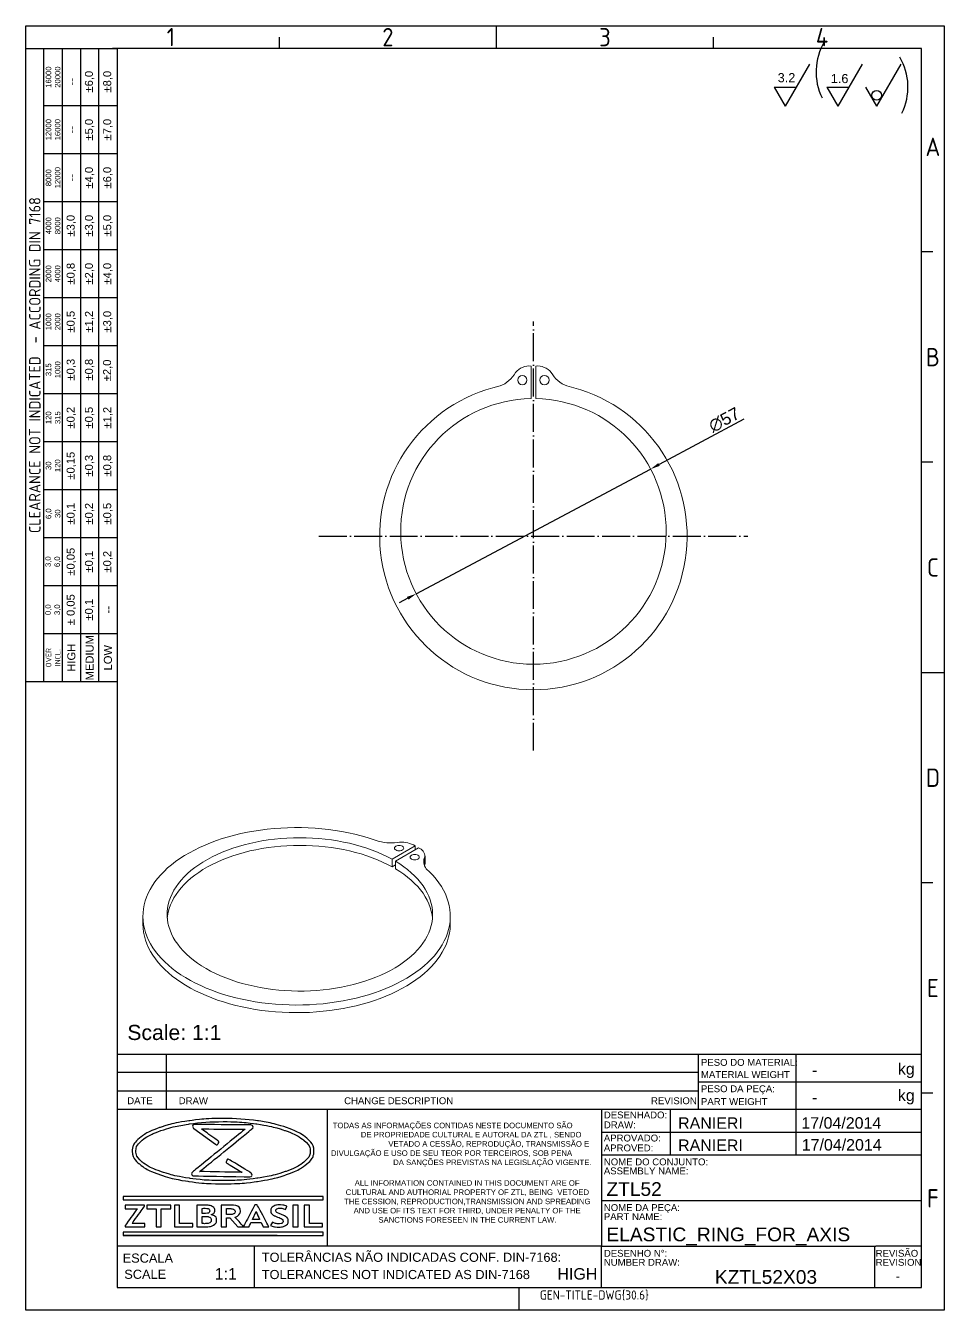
# Model space of a CAD drawing. Header units: millimetres. Extents: x 4337 to 4534, y 1258 to 1534.
import ezdxf
from ezdxf.enums import TextEntityAlignment as Align

# ---------------------------------------------------------------- set-up
doc = ezdxf.new("R2010")
doc.units = ezdxf.units.MM
doc.linetypes.add('ACAD_ISO02W100', pattern=[15, 12, -3])
doc.linetypes.add('ACAD_ISO04W100', pattern=[30, 24, -3, 0, -3])
for name, color, linetype, lineweight in [('AM_4', 1, 'ACAD_ISO04W100', 25), ('AM_5', 5, 'Continuous', 25), ('AM_8', 40, 'ACAD_ISO02W100', 35)]:
    doc.layers.add(name, color=color, linetype=linetype, lineweight=lineweight)
doc.layers.add('Camada 1', color=7, linetype='Continuous')
doc.styles.add('ACISOTS', font='isocp.shx', dxfattribs={"height": 1})
doc.styles.get("Standard").update_dxf_attribs({"font": 'arial.ttf'})
doc.dimstyles.new('ISO-25', dxfattribs={"dimscale": 0.75, "dimtxt": 3.5, "dimasz": 2.75, "dimexe": 1.25, "dimexo": 0.625, "dimtad": 1, "dimtxsty": 'Standard', "dimcen": 2.5, "dimadec": 0, "dimazin": 0, "dimtfac": 1, "dimtmove": 0, "dimatfit": 3, "dimfxl": 1, "dimarcsym": 0})

# ---------------------------------------------------------------- blocks, each defined once
blk = doc.blocks.new('*D106')
at = {"layer": 'AM_5', "color": 0, "lineweight": -2, "ltscale": 0.25, "transparency": 16777216}
for p, q in [((4490.84, 1449.36), (4472.61, 1439.66)), ((4420.47, 1411.91), (4470.79, 1438.69)), ((4418.65, 1410.95), (4416.83, 1409.98))]:
    blk.add_line(p, q, dxfattribs=at)
at = {"layer": 'AM_5', "color": 0, "ltscale": 0.25, "transparency": 16777216}
for points in [[(4472.45, 1439.96), (4472.77, 1439.35), (4470.79, 1438.69)], [(4418.49, 1411.25), (4418.81, 1410.64), (4420.47, 1411.91)]]:
    blk.add_solid(points, dxfattribs=at)
at = {"layer": 'Defpoints', "color": 0, "ltscale": 0.25, "transparency": 16777216}
for p in [(4470.79, 1438.69), (4420.47, 1411.91)]:
    blk.add_point(p, dxfattribs=at)
at = {"layer": 'AM_5', "color": 0, "ltscale": 0.25, "transparency": 16777216, "insert": (4486.62, 1449.24), "char_height": 2.625, "attachment_point": 5, "rotation": 28.0177}
blk.add_mtext('∅57', dxfattribs=at)

msp = doc.modelspace()

# ---------------------------------------------------------------- linework, layer by layer
at = {"color": 135, "lineweight": 25}
for p, q in [((4336.627, 1258.121), (4336.627, 1533.846)), ((4336.627, 1533.846), (4533.853, 1533.846)), ((4437.693, 1528.94), (4437.693, 1533.846)), ((4533.853, 1533.846), (4533.853, 1258.121)), ((4391.085, 1528.94), (4391.085, 1531.393)), ((4484.301, 1528.94), (4484.301, 1531.393)), ((4340.552, 1393.04), (4340.552, 1528.94)), ((4344.476, 1528.94), (4344.476, 1393.04)), ((4348.401, 1528.94), (4348.401, 1393.04)), ((4352.326, 1393.04), (4352.326, 1528.94)), ((4356.251, 1516.674), (4340.552, 1516.674)), ((4356.251, 1506.372), (4340.552, 1506.372)), ((4356.251, 1496.069), (4340.552, 1496.069)), ((4356.251, 1485.766), (4340.552, 1485.766)), ((4531.4, 1485.275), (4528.947, 1485.275)), ((4356.251, 1475.463), (4340.552, 1475.463)), ((4356.251, 1465.16), (4340.552, 1465.16)), ((4356.251, 1454.857), (4340.552, 1454.857)), ((4356.251, 1444.554), (4340.552, 1444.554)), ((4531.4, 1440.139), (4528.947, 1440.139)), ((4356.251, 1434.251), (4340.552, 1434.251)), ((4356.251, 1423.948), (4340.552, 1423.948)), ((4356.251, 1413.646), (4340.552, 1413.646)), ((4356.251, 1403.343), (4340.552, 1403.343)), ((4528.947, 1395.002), (4533.853, 1395.002)), ((4531.4, 1349.866), (4528.947, 1349.866)), ((4531.4, 1304.729), (4528.947, 1304.729)), ((4442.599, 1258.121), (4442.599, 1263.027)), ((4533.853, 1258.121), (4336.627, 1258.121))]:
    msp.add_line(p, q, dxfattribs=at)
for p, q in [((4528.947, 1528.94), (4355.27, 1528.94)), ((4356.251, 1528.94), (4356.251, 1263.027)), ((4528.947, 1263.027), (4528.947, 1528.94)), ((4356.251, 1313.07), (4528.947, 1313.07)), ((4356.251, 1313.07), (4356.251, 1263.027)), ((4356.251, 1313.07), (4481.11, 1313.07)), ((4366.852, 1301.295), (4366.852, 1313.07)), ((4481.11, 1301.295), (4481.11, 1313.07)), ((4501.963, 1313.07), (4501.963, 1307.182)), ((4528.947, 1263.027), (4528.947, 1313.07)), ((4481.11, 1309.145), (4356.251, 1309.145)), ((4481.11, 1307.182), (4528.947, 1307.182)), ((4501.963, 1307.182), (4501.963, 1301.295)), ((4356.251, 1305.22), (4481.11, 1305.22)), ((4356.251, 1301.295), (4460.261, 1301.295)), ((4401.322, 1301.295), (4401.322, 1271.858)), ((4460.261, 1301.295), (4460.261, 1282.652)), ((4460.261, 1301.295), (4528.947, 1301.295)), ((4474.98, 1301.295), (4474.98, 1291.483)), ((4501.963, 1301.295), (4501.963, 1291.483)), ((4460.261, 1296.389), (4528.947, 1296.389)), ((4460.261, 1291.483), (4528.947, 1291.483)), ((4460.261, 1282.652), (4460.261, 1271.858)), ((4460.261, 1281.67), (4528.947, 1281.67)), ((4460.261, 1271.858), (4356.251, 1271.858)), ((4385.688, 1271.858), (4385.688, 1263.027)), ((4460.261, 1263.027), (4460.261, 1271.858)), ((4460.261, 1271.858), (4519.135, 1271.858)), ((4518.893, 1271.858), (4518.893, 1263.027)), ((4528.947, 1271.858), (4519.135, 1271.858)), ((4356.251, 1263.027), (4528.947, 1263.027)), ((4356.251, 1263.027), (4528.947, 1263.027))]:
    msp.add_line(p, q)
at = {"color": 7, "linetype": 'Continuous', "lineweight": 15}
for p, q in [((4445.133, 1453.797), (4445.133, 1460.797)), ((4446.133, 1460.797), (4446.133, 1453.797)), ((4415.294, 1354.934), (4420.244, 1357.792)), ((4420.951, 1357.384), (4416.001, 1354.526)), ((4420.244, 1357.792), (4420.244, 1356.976)), ((4415.294, 1354.934), (4415.294, 1353.301)), ((4416.001, 1354.526), (4416.001, 1352.893)), ((4422.24, 1353.585), (4422.353, 1353.827)), ((4422.353, 1355.46), (4422.353, 1353.827)), ((4422.353, 1353.827), (4422.362, 1353.981)), ((4422.362, 1353.981), (4422.362, 1355.614)), ((4415.294, 1353.301), (4416.001, 1353.71)), ((4361.791, 1342.69), (4361.791, 1341.057)), ((4427.791, 1341.057), (4427.791, 1342.69))]:
    msp.add_line(p, q, dxfattribs=at)
at = {"color": 135, "lineweight": 25}
msp.add_lwpolyline([(4356.251, 1528.94), (4356.251, 1393.04), (4336.627, 1393.04), (4336.627, 1528.94)], close=True, dxfattribs=at)
at = {"color": 7, "linetype": 'Continuous', "lineweight": 15, "flags": 128}
for points in [[(4412.499, 1358.765), (4411.239, 1359.205), (4409.947, 1359.613), (4408.624, 1359.986), (4407.274, 1360.325), (4405.899, 1360.629), (4404.502, 1360.897), (4403.086, 1361.129), (4401.653, 1361.324), (4400.206, 1361.482), (4398.749, 1361.603), (4397.283, 1361.686), (4395.813, 1361.732), (4394.341, 1361.739), (4392.869, 1361.708), (4391.402, 1361.64), (4389.941, 1361.534), (4388.49, 1361.39), (4387.051, 1361.209), (4385.628, 1360.992), (4384.223, 1360.737), (4382.839, 1360.447), (4381.479, 1360.122), (4380.145, 1359.762), (4378.841, 1359.368), (4377.568, 1358.94), (4376.33, 1358.481), (4375.128, 1357.99), (4373.965, 1357.468), (4372.844, 1356.917), (4371.767, 1356.338), (4370.735, 1355.731), (4369.751, 1355.099), (4368.818, 1354.442), (4367.935, 1353.761), (4367.107, 1353.059), (4366.333, 1352.336), (4365.616, 1351.593), (4364.957, 1350.833), (4364.358, 1350.057), (4363.819, 1349.266), (4363.342, 1348.462), (4362.927, 1347.646), (4362.576, 1346.821), (4362.289, 1345.987), (4362.066, 1345.147), (4361.909, 1344.302), (4361.817, 1343.453), (4361.791, 1342.604), (4361.831, 1341.754), (4361.936, 1340.906), (4362.106, 1340.062), (4362.342, 1339.223), (4362.642, 1338.391), (4363.006, 1337.567), (4363.434, 1336.754), (4363.924, 1335.952), (4364.475, 1335.164), (4365.087, 1334.391), (4365.758, 1333.634), (4366.486, 1332.896), (4367.271, 1332.177), (4368.111, 1331.479), (4369.004, 1330.803), (4369.948, 1330.151), (4370.942, 1329.523), (4371.983, 1328.922), (4373.069, 1328.349), (4374.199, 1327.804), (4375.37, 1327.288), (4376.579, 1326.803), (4377.825, 1326.35), (4379.104, 1325.93), (4380.415, 1325.542), (4381.754, 1325.189), (4383.119, 1324.871), (4384.508, 1324.588), (4385.917, 1324.341), (4387.343, 1324.131), (4388.785, 1323.958), (4390.238, 1323.822), (4391.7, 1323.723), (4393.169, 1323.663), (4394.641, 1323.64), (4396.113, 1323.655), (4397.582, 1323.708), (4399.046, 1323.799), (4400.502, 1323.927), (4401.946, 1324.093), (4403.376, 1324.296), (4404.788, 1324.535), (4406.181, 1324.81), (4407.551, 1325.122), (4408.896, 1325.468), (4410.213, 1325.848), (4411.499, 1326.262), (4412.752, 1326.708), (4413.969, 1327.187), (4415.147, 1327.696), (4416.286, 1328.235), (4417.381, 1328.803), (4418.432, 1329.399), (4419.435, 1330.021), (4420.39, 1330.668), (4421.293, 1331.339), (4422.144, 1332.033), (4422.94, 1332.748), (4423.68, 1333.482), (4424.363, 1334.235), (4424.987, 1335.005), (4425.55, 1335.791), (4426.053, 1336.589), (4426.493, 1337.401), (4426.87, 1338.222), (4427.184, 1339.053), (4427.433, 1339.89), (4427.616, 1340.734), (4427.735, 1341.581), (4427.788, 1342.43), (4427.775, 1343.28), (4427.697, 1344.129), (4427.553, 1344.975), (4427.343, 1345.816), (4427.07, 1346.651), (4426.731, 1347.479), (4426.33, 1348.296), (4425.865, 1349.103), (4425.339, 1349.897), (4424.751, 1350.676), (4424.104, 1351.44), (4423.399, 1352.186), (4422.637, 1352.913)], [(4416.001, 1354.526), (4416.928, 1353.944), (4417.806, 1353.338), (4418.633, 1352.707), (4419.406, 1352.054), (4420.123, 1351.381), (4420.784, 1350.688), (4421.387, 1349.978), (4421.929, 1349.252), (4422.411, 1348.512), (4422.83, 1347.759), (4423.187, 1346.996), (4423.479, 1346.223), (4423.707, 1345.444), (4423.869, 1344.659), (4423.967, 1343.87), (4423.998, 1343.08), (4423.963, 1342.289), (4423.863, 1341.501), (4423.697, 1340.716), (4423.467, 1339.936), (4423.171, 1339.164), (4422.812, 1338.401), (4422.389, 1337.649), (4421.905, 1336.91), (4421.359, 1336.184), (4420.754, 1335.475), (4420.09, 1334.783), (4419.37, 1334.111), (4418.594, 1333.459), (4417.766, 1332.83), (4416.885, 1332.224), (4415.956, 1331.643), (4414.979, 1331.089), (4413.957, 1330.563), (4412.892, 1330.065), (4411.787, 1329.598), (4410.645, 1329.162), (4409.468, 1328.758), (4408.258, 1328.387), (4407.019, 1328.05), (4405.753, 1327.748), (4404.464, 1327.481), (4403.154, 1327.25), (4401.826, 1327.056), (4400.484, 1326.899), (4399.13, 1326.78), (4397.768, 1326.698), (4396.4, 1326.654), (4395.031, 1326.648), (4393.662, 1326.68), (4392.298, 1326.75), (4390.941, 1326.857), (4389.594, 1327.003), (4388.262, 1327.185), (4386.946, 1327.404), (4385.649, 1327.659), (4384.376, 1327.95), (4383.128, 1328.276), (4381.909, 1328.636), (4380.721, 1329.03), (4379.567, 1329.456), (4378.45, 1329.914), (4377.373, 1330.402), (4376.337, 1330.919), (4375.345, 1331.465), (4374.4, 1332.037), (4373.504, 1332.635), (4372.659, 1333.257), (4371.866, 1333.902), (4371.128, 1334.568), (4370.446, 1335.254), (4369.822, 1335.957), (4369.258, 1336.678), (4368.754, 1337.413), (4368.311, 1338.161), (4367.932, 1338.921), (4367.616, 1339.69), (4367.365, 1340.468), (4367.178, 1341.251), (4367.057, 1342.038), (4367.002, 1342.829), (4367.012, 1343.619), (4367.088, 1344.409), (4367.23, 1345.195), (4367.437, 1345.977), (4367.709, 1346.752), (4368.046, 1347.518), (4368.445, 1348.274), (4368.907, 1349.019), (4369.43, 1349.749), (4370.014, 1350.465), (4370.657, 1351.163), (4371.356, 1351.843), (4372.112, 1352.502), (4372.922, 1353.14), (4373.783, 1353.754), (4374.695, 1354.344), (4375.655, 1354.908), (4376.661, 1355.445), (4377.71, 1355.953), (4378.801, 1356.432), (4379.93, 1356.879), (4381.094, 1357.295), (4382.293, 1357.678), (4383.521, 1358.028), (4384.778, 1358.343), (4386.059, 1358.622), (4387.361, 1358.866), (4388.683, 1359.074), (4390.021, 1359.244), (4391.371, 1359.378), (4392.73, 1359.473), (4394.096, 1359.531), (4395.465, 1359.551), (4396.835, 1359.533), (4398.201, 1359.477), (4399.561, 1359.383), (4400.911, 1359.252), (4402.249, 1359.083), (4403.572, 1358.877), (4404.876, 1358.635), (4406.158, 1358.357), (4407.415, 1358.044), (4408.645, 1357.696), (4409.845, 1357.314), (4411.012, 1356.9), (4412.142, 1356.454), (4413.235, 1355.977), (4414.286, 1355.47), (4415.294, 1354.934)], [(4367.033, 1342.282), (4367.088, 1342.776), (4367.23, 1343.562), (4367.437, 1344.344), (4367.709, 1345.118), (4368.046, 1345.885), (4368.445, 1346.641), (4368.907, 1347.386), (4369.43, 1348.116), (4370.014, 1348.832), (4370.657, 1349.53), (4371.356, 1350.21), (4372.112, 1350.869), (4372.922, 1351.507), (4373.783, 1352.121), (4374.695, 1352.711), (4375.655, 1353.275), (4376.661, 1353.812), (4377.71, 1354.32), (4378.801, 1354.799), (4379.93, 1355.246), (4381.094, 1355.662), (4382.293, 1356.045), (4383.521, 1356.395), (4384.778, 1356.71), (4386.059, 1356.989), (4387.361, 1357.233), (4388.683, 1357.441), (4390.021, 1357.611), (4391.371, 1357.745), (4392.73, 1357.84), (4394.096, 1357.898), (4395.465, 1357.918), (4396.835, 1357.9), (4398.201, 1357.844), (4399.561, 1357.75), (4400.911, 1357.618), (4402.249, 1357.45), (4403.572, 1357.244), (4404.876, 1357.002), (4406.158, 1356.724), (4407.415, 1356.41), (4408.645, 1356.063), (4409.845, 1355.681), (4411.012, 1355.267), (4412.142, 1354.821), (4413.235, 1354.344), (4414.286, 1353.837), (4415.294, 1353.301)], [(4416.086, 1356.921), (4416.292, 1356.83), (4416.532, 1356.772), (4416.79, 1356.753), (4417.047, 1356.772), (4417.288, 1356.83), (4417.494, 1356.921), (4417.652, 1357.04), (4417.751, 1357.179), (4417.785, 1357.327), (4417.751, 1357.476), (4417.652, 1357.615), (4417.494, 1357.734), (4417.288, 1357.825), (4417.047, 1357.882), (4416.79, 1357.902), (4416.532, 1357.882), (4416.292, 1357.825), (4416.086, 1357.734), (4415.927, 1357.615), (4415.828, 1357.476), (4415.794, 1357.327), (4415.828, 1357.179), (4415.927, 1357.04), (4416.086, 1356.921)], [(4420.85, 1355.796), (4420.644, 1355.888), (4420.403, 1355.945), (4420.146, 1355.965), (4419.888, 1355.945), (4419.648, 1355.888), (4419.442, 1355.796), (4419.284, 1355.677), (4419.184, 1355.539), (4419.15, 1355.39), (4419.184, 1355.241), (4419.284, 1355.102), (4419.442, 1354.983), (4419.648, 1354.892), (4419.888, 1354.835), (4420.146, 1354.815), (4420.403, 1354.835), (4420.644, 1354.892), (4420.85, 1354.983), (4421.008, 1355.102), (4421.108, 1355.241), (4421.141, 1355.39), (4421.108, 1355.539), (4421.008, 1355.677), (4420.85, 1355.796)], [(4416.001, 1352.893), (4416.928, 1352.311), (4417.806, 1351.704), (4418.633, 1351.074), (4419.406, 1350.421), (4420.123, 1349.748), (4420.784, 1349.055), (4421.387, 1348.345), (4421.929, 1347.619), (4422.411, 1346.879), (4422.83, 1346.126), (4423.187, 1345.363), (4423.479, 1344.59), (4423.707, 1343.811), (4423.869, 1343.026), (4423.963, 1342.282)], [(4361.791, 1341.057), (4361.791, 1340.97), (4361.831, 1340.121), (4361.936, 1339.273), (4362.106, 1338.429), (4362.342, 1337.59), (4362.642, 1336.758), (4363.006, 1335.934), (4363.434, 1335.121), (4363.924, 1334.319), (4364.475, 1333.531), (4365.087, 1332.758), (4365.758, 1332.001), (4366.486, 1331.263), (4367.271, 1330.544), (4368.111, 1329.845), (4369.004, 1329.17), (4369.948, 1328.517), (4370.942, 1327.89), (4371.983, 1327.289), (4373.069, 1326.716), (4374.199, 1326.171), (4375.37, 1325.655), (4376.579, 1325.17), (4377.825, 1324.717), (4379.104, 1324.297), (4380.415, 1323.909), (4381.754, 1323.556), (4383.119, 1323.238), (4384.508, 1322.955), (4385.917, 1322.708), (4387.343, 1322.498), (4388.785, 1322.325), (4390.238, 1322.189), (4391.7, 1322.09), (4393.169, 1322.03), (4394.641, 1322.007), (4396.113, 1322.022), (4397.582, 1322.075), (4399.046, 1322.166), (4400.502, 1322.294), (4401.946, 1322.46), (4403.376, 1322.663), (4404.788, 1322.902), (4406.181, 1323.177), (4407.551, 1323.488), (4408.896, 1323.835), (4410.213, 1324.215), (4411.499, 1324.629), (4412.752, 1325.075), (4413.969, 1325.554), (4415.147, 1326.063), (4416.286, 1326.602), (4417.381, 1327.17), (4418.432, 1327.766), (4419.435, 1328.388), (4420.39, 1329.035), (4421.293, 1329.706), (4422.144, 1330.4), (4422.94, 1331.115), (4423.68, 1331.849), (4424.363, 1332.602), (4424.987, 1333.372), (4425.55, 1334.157), (4426.053, 1334.956), (4426.493, 1335.767), (4426.87, 1336.589), (4427.184, 1337.42), (4427.433, 1338.257), (4427.616, 1339.101), (4427.735, 1339.948), (4427.788, 1340.797), (4427.791, 1341.057)]]:
    msp.add_lwpolyline(points, dxfattribs=at)
at = {"color": 7, "linetype": 'Continuous', "lineweight": 15}
for centre in [(4443.259, 1457.786), (4448.006, 1457.786)]:
    msp.add_circle(centre, 0.996, dxfattribs=at)
for centre, radius, start, end in [((4436.284, 1462.341), 6.221, 290.50916, 332.13218), ((4444.82, 1456.774), 4.035, 85.55572, 138.7947), ((4446.445, 1456.774), 4.035, 41.2053, 94.44428), ((4454.981, 1462.341), 6.221, 207.86782, 249.49084), ((4445.633, 1424.302), 33, 102.54637, 77.45363), ((4445.633, 1425.302), 28.5, 91.00524, 88.99476), ((4415.084, 1368.901), 10.46, 255.6924, 280.05564), ((4417.286, 1352.883), 5.731, 58.93287, 93.7548), ((4420.287, 1355.426), 2.067, 0.92517, 71.26252), ((4424.334, 1354.391), 2.25, 151.64922, 221.06287)]:
    msp.add_arc(centre, radius, start, end, dxfattribs=at)
at = {"layer": 'AM_4', "ltscale": 0.25}
for p, q in [((4445.633, 1378.25), (4445.633, 1470.354)), ((4399.581, 1424.302), (4491.684, 1424.302))]:
    msp.add_line(p, q, dxfattribs=at)
at = {"layer": 'AM_5'}
for p, q in [((4504.932, 1525.608), (4499.715, 1516.572)), ((4516.23, 1525.608), (4511.013, 1516.572)), ((4524.538, 1525.608), (4519.321, 1516.572)), ((4497.343, 1520.679), (4502.086, 1520.679)), ((4497.343, 1520.679), (4499.715, 1516.572)), ((4508.642, 1520.679), (4513.385, 1520.679)), ((4508.642, 1520.679), (4511.013, 1516.572)), ((4516.95, 1520.679), (4519.321, 1516.572))]:
    msp.add_line(p, q, dxfattribs=at)
msp.add_circle((4519.33, 1518.899), 1.052, dxfattribs=at)
for centre, start, end in [((4519.087, 1523.941), 149.81687, 205.95777), ((4513.275, 1520.67), 334.04223, 30.18313)]:
    msp.add_arc(centre, 12.771, start, end, dxfattribs=at)
at = {"layer": 'AM_8', "color": 0, "linetype": 'Continuous'}
msp.add_line((4357.551, 1274.154), (4390.623, 1274.154), dxfattribs=at)
at = {"layer": 'Camada 1'}
for points, knots in [([(4379.008, 1299.307), (4381.612, 1299.307), (4384.101, 1299.125), (4386.375, 1298.795), (4386.375, 1298.795), (4388.738, 1298.452), (4390.869, 1297.949), (4392.657, 1297.325), (4392.657, 1297.325), (4394.492, 1296.684), (4395.973, 1295.911), (4396.985, 1295.046), (4396.985, 1295.046), (4397.97, 1294.204), (4398.515, 1293.273), (4398.515, 1292.288), (4398.515, 1292.288), (4398.515, 1291.303), (4397.97, 1290.371), (4396.985, 1289.529), (4396.985, 1289.529), (4395.973, 1288.664), (4394.492, 1287.891), (4392.657, 1287.251), (4392.657, 1287.251), (4390.869, 1286.627), (4388.738, 1286.123), (4386.375, 1285.78), (4386.375, 1285.78), (4384.101, 1285.45), (4381.612, 1285.268), (4379.008, 1285.268), (4379.008, 1285.268), (4376.403, 1285.268), (4373.914, 1285.45), (4371.64, 1285.78), (4371.64, 1285.78), (4369.277, 1286.123), (4367.146, 1286.627), (4365.358, 1287.251), (4365.358, 1287.251), (4363.523, 1287.891), (4362.043, 1288.664), (4361.03, 1289.529), (4361.03, 1289.529), (4360.045, 1290.371), (4359.5, 1291.303), (4359.5, 1292.288), (4359.5, 1292.288), (4359.5, 1293.273), (4360.045, 1294.204), (4361.03, 1295.046), (4361.03, 1295.046), (4362.043, 1295.911), (4363.523, 1296.684), (4365.358, 1297.325), (4365.358, 1297.325), (4367.146, 1297.949), (4369.277, 1298.452), (4371.64, 1298.795), (4371.64, 1298.795), (4373.914, 1299.125), (4376.403, 1299.307), (4379.008, 1299.307)], [0, 0, 0, 0, 0.0588235, 0.0588235, 0.0588235, 0.0882353, 0.1176471, 0.1176471, 0.1176471, 0.1470588, 0.1764706, 0.1764706, 0.1764706, 0.2058824, 0.2352941, 0.2352941, 0.2352941, 0.2647059, 0.2941176, 0.2941176, 0.2941176, 0.3235294, 0.3529412, 0.3529412, 0.3529412, 0.3823529, 0.4117647, 0.4117647, 0.4117647, 0.4411765, 0.4705882, 0.4705882, 0.4705882, 0.5, 0.5294118, 0.5294118, 0.5294118, 0.5588235, 0.5882353, 0.5882353, 0.5882353, 0.6176471, 0.6470588, 0.6470588, 0.6470588, 0.6764706, 0.7058824, 0.7058824, 0.7058824, 0.7352941, 0.7647059, 0.7647059, 0.7647059, 0.7941176, 0.8235294, 0.8235294, 0.8235294, 0.8529412, 0.8823529, 0.8823529, 0.8823529, 0.9411765, 1, 1, 1, 1]), ([(4379.008, 1298.615), (4376.449, 1298.615), (4374.007, 1298.437), (4371.781, 1298.114), (4371.781, 1298.114), (4369.467, 1297.779), (4367.385, 1297.289), (4365.643, 1296.681), (4365.643, 1296.681), (4363.948, 1296.089), (4362.582, 1295.391), (4361.652, 1294.623), (4361.652, 1294.623), (4360.769, 1293.894), (4360.281, 1293.105), (4360.281, 1292.288), (4360.281, 1292.288), (4360.281, 1291.471), (4360.769, 1290.681), (4361.652, 1289.953), (4361.652, 1289.953), (4362.582, 1289.185), (4363.948, 1288.486), (4365.643, 1287.894), (4365.643, 1287.894), (4367.385, 1287.286), (4369.467, 1286.796), (4371.781, 1286.461), (4371.781, 1286.461), (4374.007, 1286.138), (4376.449, 1285.96), (4379.008, 1285.96), (4379.008, 1285.96), (4381.567, 1285.96), (4384.008, 1286.138), (4386.235, 1286.461), (4386.235, 1286.461), (4388.548, 1286.796), (4390.63, 1287.286), (4392.372, 1287.894), (4392.372, 1287.894), (4394.067, 1288.486), (4395.433, 1289.185), (4396.363, 1289.953), (4396.363, 1289.953), (4397.246, 1290.681), (4397.734, 1291.471), (4397.734, 1292.288), (4397.734, 1292.288), (4397.734, 1293.105), (4397.246, 1293.894), (4396.363, 1294.623), (4396.363, 1294.623), (4395.433, 1295.391), (4394.067, 1296.089), (4392.372, 1296.681), (4392.372, 1296.681), (4390.63, 1297.289), (4388.548, 1297.779), (4386.234, 1298.114), (4386.234, 1298.114), (4384.008, 1298.437), (4381.566, 1298.615), (4379.008, 1298.615)], [0, 0, 0, 0, 0.0588235, 0.0588235, 0.0588235, 0.0882353, 0.1176471, 0.1176471, 0.1176471, 0.1470588, 0.1764706, 0.1764706, 0.1764706, 0.2058824, 0.2352941, 0.2352941, 0.2352941, 0.2647059, 0.2941176, 0.2941176, 0.2941176, 0.3235294, 0.3529412, 0.3529412, 0.3529412, 0.3823529, 0.4117647, 0.4117647, 0.4117647, 0.4411765, 0.4705882, 0.4705882, 0.4705882, 0.5, 0.5294118, 0.5294118, 0.5294118, 0.5588235, 0.5882353, 0.5882353, 0.5882353, 0.6176471, 0.6470588, 0.6470588, 0.6470588, 0.6764706, 0.7058824, 0.7058824, 0.7058824, 0.7352941, 0.7647059, 0.7647059, 0.7647059, 0.7941176, 0.8235294, 0.8235294, 0.8235294, 0.8529412, 0.8823529, 0.8823529, 0.8823529, 0.9411765, 1, 1, 1, 1]), ([(4377.385, 1293.782), (4377.385, 1293.782), (4372.712, 1297.131), (4372.712, 1297.131), (4372.712, 1297.131), (4372.364, 1297.381), (4372.505, 1298.013), (4372.915, 1298.01), (4372.915, 1298.01), (4372.915, 1298.01), (4384.985, 1297.913), (4384.985, 1297.913), (4384.985, 1297.913), (4385.381, 1297.91), (4385.528, 1297.312), (4385.205, 1297.049), (4385.205, 1297.049), (4385.205, 1297.049), (4373.968, 1287.894), (4373.968, 1287.894), (4373.968, 1287.894), (4373.968, 1287.894), (4383.075, 1287.748), (4383.075, 1287.748), (4383.075, 1287.748), (4383.075, 1287.748), (4380.012, 1289.593), (4380.012, 1289.593), (4380.012, 1289.593), (4379.811, 1289.715), (4379.609, 1289.836), (4379.785, 1290.257), (4379.785, 1290.257), (4379.96, 1290.678), (4380.162, 1290.557), (4380.363, 1290.435), (4380.363, 1290.435), (4380.363, 1290.435), (4384.955, 1287.669), (4384.955, 1287.669), (4384.955, 1287.669), (4385.331, 1287.442), (4385.198, 1286.768), (4384.775, 1286.775), (4384.775, 1286.775), (4384.775, 1286.775), (4372.706, 1286.969), (4372.706, 1286.969), (4372.706, 1286.969), (4372.31, 1286.975), (4372.166, 1287.57), (4372.488, 1287.833), (4372.488, 1287.833), (4372.488, 1287.833), (4383.713, 1296.978), (4383.713, 1296.978), (4383.713, 1296.978), (4383.713, 1296.978), (4374.358, 1297.053), (4374.358, 1297.053), (4374.358, 1297.053), (4374.358, 1297.053), (4377.789, 1294.595), (4377.789, 1294.595), (4377.789, 1294.595), (4377.98, 1294.458), (4378.171, 1294.321), (4377.969, 1293.914), (4377.969, 1293.914), (4377.767, 1293.508), (4377.576, 1293.645), (4377.385, 1293.782)], [0, 0, 0, 0, 0.0526316, 0.0526316, 0.0526316, 0.0789474, 0.1052632, 0.1052632, 0.1052632, 0.1315789, 0.1578947, 0.1578947, 0.1578947, 0.1842105, 0.2105263, 0.2105263, 0.2105263, 0.2368421, 0.2631579, 0.2631579, 0.2631579, 0.2894737, 0.3157895, 0.3157895, 0.3157895, 0.3421053, 0.3684211, 0.3684211, 0.3684211, 0.3947368, 0.4210526, 0.4210526, 0.4210526, 0.4473684, 0.4736842, 0.4736842, 0.4736842, 0.5, 0.5263158, 0.5263158, 0.5263158, 0.5526316, 0.5789474, 0.5789474, 0.5789474, 0.6052632, 0.6315789, 0.6315789, 0.6315789, 0.6578947, 0.6842105, 0.6842105, 0.6842105, 0.7105263, 0.7368421, 0.7368421, 0.7368421, 0.7631579, 0.7894737, 0.7894737, 0.7894737, 0.8157895, 0.8421053, 0.8421053, 0.8421053, 0.8684211, 0.8947368, 0.8947368, 0.8947368, 0.9473684, 1, 1, 1, 1]), ([(4357.635, 1282.559), (4357.635, 1282.559), (4400.381, 1282.559), (4400.381, 1282.559), (4400.381, 1282.559), (4400.381, 1282.559), (4400.465, 1282.559), (4400.465, 1282.559), (4400.465, 1282.559), (4400.465, 1282.559), (4400.465, 1282.475), (4400.465, 1282.475), (4400.465, 1282.475), (4400.465, 1282.475), (4400.465, 1281.919), (4400.465, 1281.919), (4400.465, 1281.919), (4400.465, 1281.919), (4400.465, 1281.835), (4400.465, 1281.835), (4400.465, 1281.835), (4400.465, 1281.835), (4400.381, 1281.835), (4400.381, 1281.835), (4400.381, 1281.835), (4400.381, 1281.835), (4357.635, 1281.835), (4357.635, 1281.835), (4357.635, 1281.835), (4357.635, 1281.835), (4357.551, 1281.835), (4357.551, 1281.835), (4357.551, 1281.835), (4357.551, 1281.835), (4357.551, 1281.919), (4357.551, 1281.919), (4357.551, 1281.919), (4357.551, 1281.919), (4357.551, 1282.475), (4357.551, 1282.475), (4357.551, 1282.475), (4357.551, 1282.475), (4357.551, 1282.559), (4357.551, 1282.559), (4357.551, 1282.559), (4357.551, 1282.559), (4357.635, 1282.559), (4357.635, 1282.559)], [0, 0, 0, 0, 0.0769231, 0.0769231, 0.0769231, 0.1153846, 0.1538462, 0.1538462, 0.1538462, 0.1923077, 0.2307692, 0.2307692, 0.2307692, 0.2692308, 0.3076923, 0.3076923, 0.3076923, 0.3461538, 0.3846154, 0.3846154, 0.3846154, 0.4230769, 0.4615385, 0.4615385, 0.4615385, 0.5, 0.5384615, 0.5384615, 0.5384615, 0.5769231, 0.6153846, 0.6153846, 0.6153846, 0.6538462, 0.6923077, 0.6923077, 0.6923077, 0.7307692, 0.7692308, 0.7692308, 0.7692308, 0.8076923, 0.8461538, 0.8461538, 0.8461538, 0.9230769, 1, 1, 1, 1]), ([(4357.976, 1276.053), (4357.976, 1276.053), (4357.976, 1276.317), (4357.976, 1276.317), (4357.976, 1276.317), (4357.976, 1276.317), (4360.591, 1279.934), (4360.591, 1279.934), (4360.591, 1279.934), (4360.591, 1279.934), (4358.02, 1279.934), (4358.02, 1279.934), (4358.02, 1279.934), (4358.02, 1279.934), (4358.02, 1280.661), (4358.02, 1280.661), (4358.02, 1280.661), (4358.02, 1280.661), (4362.107, 1280.661), (4362.107, 1280.661), (4362.107, 1280.661), (4362.107, 1280.661), (4362.107, 1280.396), (4362.107, 1280.396), (4362.107, 1280.396), (4362.107, 1280.396), (4359.484, 1276.78), (4359.484, 1276.78), (4359.484, 1276.78), (4359.484, 1276.78), (4362.201, 1276.78), (4362.201, 1276.78), (4362.201, 1276.78), (4362.201, 1276.78), (4362.201, 1276.053), (4362.201, 1276.053), (4362.201, 1276.053), (4362.201, 1276.053), (4357.976, 1276.053), (4357.976, 1276.053)], [0, 0, 0, 0, 0.0909091, 0.0909091, 0.0909091, 0.1363636, 0.1818182, 0.1818182, 0.1818182, 0.2272727, 0.2727273, 0.2727273, 0.2727273, 0.3181818, 0.3636364, 0.3636364, 0.3636364, 0.4090909, 0.4545455, 0.4545455, 0.4545455, 0.5, 0.5454545, 0.5454545, 0.5454545, 0.5909091, 0.6363636, 0.6363636, 0.6363636, 0.6818182, 0.7272727, 0.7272727, 0.7272727, 0.7727273, 0.8181818, 0.8181818, 0.8181818, 0.9090909, 1, 1, 1, 1]), ([(4365.736, 1279.934), (4365.736, 1279.934), (4365.736, 1276.053), (4365.736, 1276.053), (4365.736, 1276.053), (4365.736, 1276.053), (4364.623, 1276.053), (4364.623, 1276.053), (4364.623, 1276.053), (4364.623, 1276.053), (4364.623, 1279.934), (4364.623, 1279.934), (4364.623, 1279.934), (4364.623, 1279.934), (4362.629, 1279.934), (4362.629, 1279.934), (4362.629, 1279.934), (4362.629, 1279.934), (4362.629, 1280.661), (4362.629, 1280.661), (4362.629, 1280.661), (4362.629, 1280.661), (4367.819, 1280.661), (4367.819, 1280.661), (4367.819, 1280.661), (4367.819, 1280.661), (4367.819, 1279.934), (4367.819, 1279.934), (4367.819, 1279.934), (4367.819, 1279.934), (4365.736, 1279.934), (4365.736, 1279.934)], [0, 0, 0, 0, 0.1111111, 0.1111111, 0.1111111, 0.1666667, 0.2222222, 0.2222222, 0.2222222, 0.2777778, 0.3333333, 0.3333333, 0.3333333, 0.3888889, 0.4444444, 0.4444444, 0.4444444, 0.5, 0.5555556, 0.5555556, 0.5555556, 0.6111111, 0.6666667, 0.6666667, 0.6666667, 0.7222222, 0.7777778, 0.7777778, 0.7777778, 0.8888889, 1, 1, 1, 1]), ([(4368.546, 1276.053), (4368.546, 1276.053), (4368.546, 1280.661), (4368.546, 1280.661), (4368.546, 1280.661), (4368.546, 1280.661), (4369.659, 1280.661), (4369.659, 1280.661), (4369.659, 1280.661), (4369.659, 1280.661), (4369.659, 1276.78), (4369.659, 1276.78), (4369.659, 1276.78), (4369.659, 1276.78), (4372.493, 1276.78), (4372.493, 1276.78), (4372.493, 1276.78), (4372.493, 1276.78), (4372.493, 1276.053), (4372.493, 1276.053), (4372.493, 1276.053), (4372.493, 1276.053), (4368.546, 1276.053), (4368.546, 1276.053)], [0, 0, 0, 0, 0.1428571, 0.1428571, 0.1428571, 0.2142857, 0.2857143, 0.2857143, 0.2857143, 0.3571429, 0.4285714, 0.4285714, 0.4285714, 0.5, 0.5714286, 0.5714286, 0.5714286, 0.6428571, 0.7142857, 0.7142857, 0.7142857, 0.8571429, 1, 1, 1, 1]), ([(4375.308, 1276.053), (4375.308, 1276.053), (4373.39, 1276.053), (4373.39, 1276.053), (4373.39, 1276.053), (4373.39, 1276.053), (4373.39, 1280.657), (4373.39, 1280.657), (4373.39, 1280.657), (4374.236, 1280.686), (4374.828, 1280.701), (4375.166, 1280.701), (4375.166, 1280.701), (4375.818, 1280.701), (4376.326, 1280.599), (4376.693, 1280.394), (4376.693, 1280.394), (4377.06, 1280.19), (4377.242, 1279.898), (4377.242, 1279.52), (4377.242, 1279.52), (4377.242, 1279.155), (4376.979, 1278.866), (4376.455, 1278.654), (4376.455, 1278.654), (4377.234, 1278.455), (4377.624, 1278.044), (4377.624, 1277.421), (4377.624, 1277.421), (4377.624, 1277.002), (4377.407, 1276.67), (4376.978, 1276.423), (4376.978, 1276.423), (4376.547, 1276.177), (4375.99, 1276.053), (4375.308, 1276.053)], [0, 0, 0, 0, 0.1, 0.1, 0.1, 0.15, 0.2, 0.2, 0.2, 0.25, 0.3, 0.3, 0.3, 0.35, 0.4, 0.4, 0.4, 0.45, 0.5, 0.5, 0.5, 0.55, 0.6, 0.6, 0.6, 0.65, 0.7, 0.7, 0.7, 0.75, 0.8, 0.8, 0.8, 0.9, 1, 1, 1, 1]), ([(4374.503, 1280.004), (4374.503, 1280.004), (4374.503, 1278.899), (4374.503, 1278.899), (4374.503, 1278.899), (4374.674, 1278.892), (4374.854, 1278.887), (4375.042, 1278.887), (4375.042, 1278.887), (4375.767, 1278.887), (4376.129, 1279.087), (4376.129, 1279.487), (4376.129, 1279.487), (4376.129, 1279.842), (4375.801, 1280.019), (4375.142, 1280.019), (4375.142, 1280.019), (4374.968, 1280.019), (4374.755, 1280.013), (4374.503, 1280.004)], [0, 0, 0, 0, 0.1666667, 0.1666667, 0.1666667, 0.25, 0.3333333, 0.3333333, 0.3333333, 0.4166667, 0.5, 0.5, 0.5, 0.5833333, 0.6666667, 0.6666667, 0.6666667, 0.8333333, 1, 1, 1, 1]), ([(4382.142, 1276.053), (4382.142, 1276.053), (4380.469, 1277.956), (4380.469, 1277.956), (4380.469, 1277.956), (4380.301, 1277.958), (4380.066, 1277.965), (4379.762, 1277.978), (4379.762, 1277.978), (4379.762, 1277.978), (4379.762, 1276.053), (4379.762, 1276.053), (4379.762, 1276.053), (4379.762, 1276.053), (4378.607, 1276.053), (4378.607, 1276.053), (4378.607, 1276.053), (4378.607, 1276.053), (4378.607, 1280.661), (4378.607, 1280.661), (4378.607, 1280.661), (4378.669, 1280.661), (4378.91, 1280.668), (4379.331, 1280.684), (4379.331, 1280.684), (4379.75, 1280.7), (4380.088, 1280.708), (4380.345, 1280.708), (4380.345, 1280.708), (4381.937, 1280.708), (4382.733, 1280.255), (4382.733, 1279.349), (4382.733, 1279.349), (4382.733, 1279.076), (4382.622, 1278.828), (4382.403, 1278.604), (4382.403, 1278.604), (4382.184, 1278.38), (4381.907, 1278.222), (4381.573, 1278.129), (4381.573, 1278.129), (4381.573, 1278.129), (4383.426, 1276.053), (4383.426, 1276.053), (4383.426, 1276.053), (4383.426, 1276.053), (4382.142, 1276.053), (4382.142, 1276.053)], [0, 0, 0, 0, 0.0769231, 0.0769231, 0.0769231, 0.1153846, 0.1538462, 0.1538462, 0.1538462, 0.1923077, 0.2307692, 0.2307692, 0.2307692, 0.2692308, 0.3076923, 0.3076923, 0.3076923, 0.3461538, 0.3846154, 0.3846154, 0.3846154, 0.4230769, 0.4615385, 0.4615385, 0.4615385, 0.5, 0.5384615, 0.5384615, 0.5384615, 0.5769231, 0.6153846, 0.6153846, 0.6153846, 0.6538462, 0.6923077, 0.6923077, 0.6923077, 0.7307692, 0.7692308, 0.7692308, 0.7692308, 0.8076923, 0.8461538, 0.8461538, 0.8461538, 0.9230769, 1, 1, 1, 1]), ([(4379.762, 1279.95), (4379.762, 1279.95), (4379.762, 1278.67), (4379.762, 1278.67), (4379.762, 1278.67), (4379.968, 1278.658), (4380.126, 1278.651), (4380.234, 1278.651), (4380.234, 1278.651), (4380.698, 1278.651), (4381.039, 1278.699), (4381.254, 1278.796), (4381.254, 1278.796), (4381.47, 1278.893), (4381.578, 1279.079), (4381.578, 1279.359), (4381.578, 1279.359), (4381.578, 1279.585), (4381.462, 1279.744), (4381.23, 1279.833), (4381.23, 1279.833), (4380.999, 1279.923), (4380.636, 1279.968), (4380.139, 1279.968), (4380.139, 1279.968), (4380.019, 1279.968), (4379.893, 1279.963), (4379.762, 1279.95)], [0, 0, 0, 0, 0.125, 0.125, 0.125, 0.1875, 0.25, 0.25, 0.25, 0.3125, 0.375, 0.375, 0.375, 0.4375, 0.5, 0.5, 0.5, 0.5625, 0.625, 0.625, 0.625, 0.6875, 0.75, 0.75, 0.75, 0.875, 1, 1, 1, 1]), ([(4387.62, 1276.053), (4387.62, 1276.053), (4387.162, 1276.987), (4387.162, 1276.987), (4387.162, 1276.987), (4387.162, 1276.987), (4385.014, 1276.987), (4385.014, 1276.987), (4385.014, 1276.987), (4385.014, 1276.987), (4384.577, 1276.053), (4384.577, 1276.053), (4384.577, 1276.053), (4384.577, 1276.053), (4383.341, 1276.053), (4383.341, 1276.053), (4383.341, 1276.053), (4383.341, 1276.053), (4385.84, 1280.724), (4385.84, 1280.724), (4385.84, 1280.724), (4385.84, 1280.724), (4386.328, 1280.724), (4386.328, 1280.724), (4386.328, 1280.724), (4386.328, 1280.724), (4388.848, 1276.053), (4388.848, 1276.053), (4388.848, 1276.053), (4388.848, 1276.053), (4387.62, 1276.053), (4387.62, 1276.053)], [0, 0, 0, 0, 0.1111111, 0.1111111, 0.1111111, 0.1666667, 0.2222222, 0.2222222, 0.2222222, 0.2777778, 0.3333333, 0.3333333, 0.3333333, 0.3888889, 0.4444444, 0.4444444, 0.4444444, 0.5, 0.5555556, 0.5555556, 0.5555556, 0.6111111, 0.6666667, 0.6666667, 0.6666667, 0.7222222, 0.7777778, 0.7777778, 0.7777778, 0.8888889, 1, 1, 1, 1]), ([(4389.212, 1276.308), (4389.212, 1276.308), (4389.624, 1277.041), (4389.624, 1277.041), (4389.624, 1277.041), (4390.062, 1276.815), (4390.494, 1276.702), (4390.919, 1276.702), (4390.919, 1276.702), (4391.574, 1276.702), (4391.9, 1276.869), (4391.9, 1277.204), (4391.9, 1277.204), (4391.9, 1277.362), (4391.822, 1277.511), (4391.669, 1277.654), (4391.669, 1277.654), (4391.516, 1277.797), (4391.197, 1277.957), (4390.716, 1278.134), (4390.716, 1278.134), (4390.236, 1278.311), (4389.912, 1278.457), (4389.745, 1278.571), (4389.745, 1278.571), (4389.578, 1278.686), (4389.45, 1278.821), (4389.359, 1278.979), (4389.359, 1278.979), (4389.27, 1279.135), (4389.225, 1279.309), (4389.225, 1279.5), (4389.225, 1279.5), (4389.225, 1279.857), (4389.403, 1280.152), (4389.758, 1280.387), (4389.758, 1280.387), (4390.113, 1280.622), (4390.569, 1280.739), (4391.126, 1280.739), (4391.126, 1280.739), (4391.85, 1280.739), (4392.382, 1280.639), (4392.722, 1280.44), (4392.722, 1280.44), (4392.722, 1280.44), (4392.383, 1279.736), (4392.383, 1279.736), (4392.383, 1279.736), (4391.993, 1279.941), (4391.58, 1280.044), (4391.147, 1280.044), (4391.147, 1280.044), (4390.89, 1280.044), (4390.692, 1279.994), (4390.55, 1279.895), (4390.55, 1279.895), (4390.408, 1279.795), (4390.338, 1279.666), (4390.338, 1279.507), (4390.338, 1279.507), (4390.338, 1279.243), (4390.735, 1278.968), (4391.532, 1278.682), (4391.532, 1278.682), (4391.951, 1278.532), (4392.253, 1278.392), (4392.439, 1278.266), (4392.439, 1278.266), (4392.624, 1278.139), (4392.766, 1277.991), (4392.862, 1277.822), (4392.862, 1277.822), (4392.96, 1277.654), (4393.008, 1277.465), (4393.008, 1277.258), (4393.008, 1277.258), (4393.008, 1276.884), (4392.808, 1276.577), (4392.407, 1276.337), (4392.407, 1276.337), (4392.006, 1276.095), (4391.469, 1275.975), (4390.795, 1275.975), (4390.795, 1275.975), (4390.211, 1275.975), (4389.684, 1276.086), (4389.212, 1276.308)], [0, 0, 0, 0, 0.0434783, 0.0434783, 0.0434783, 0.0652174, 0.0869565, 0.0869565, 0.0869565, 0.1086957, 0.1304348, 0.1304348, 0.1304348, 0.1521739, 0.173913, 0.173913, 0.173913, 0.1956522, 0.2173913, 0.2173913, 0.2173913, 0.2391304, 0.2608696, 0.2608696, 0.2608696, 0.2826087, 0.3043478, 0.3043478, 0.3043478, 0.326087, 0.3478261, 0.3478261, 0.3478261, 0.3695652, 0.3913043, 0.3913043, 0.3913043, 0.4130435, 0.4347826, 0.4347826, 0.4347826, 0.4565217, 0.4782609, 0.4782609, 0.4782609, 0.5, 0.5217391, 0.5217391, 0.5217391, 0.5434783, 0.5652174, 0.5652174, 0.5652174, 0.5869565, 0.6086957, 0.6086957, 0.6086957, 0.6304348, 0.6521739, 0.6521739, 0.6521739, 0.673913, 0.6956522, 0.6956522, 0.6956522, 0.7173913, 0.7391304, 0.7391304, 0.7391304, 0.7608696, 0.7826087, 0.7826087, 0.7826087, 0.8043478, 0.826087, 0.826087, 0.826087, 0.8478261, 0.8695652, 0.8695652, 0.8695652, 0.8913043, 0.9130435, 0.9130435, 0.9130435, 0.9565217, 1, 1, 1, 1]), ([(4394.013, 1276.053), (4394.013, 1276.053), (4394.013, 1280.661), (4394.013, 1280.661), (4394.013, 1280.661), (4394.013, 1280.661), (4395.127, 1280.661), (4395.127, 1280.661), (4395.127, 1280.661), (4395.127, 1280.661), (4395.127, 1276.053), (4395.127, 1276.053), (4395.127, 1276.053), (4395.127, 1276.053), (4394.013, 1276.053), (4394.013, 1276.053)], [0, 0, 0, 0, 0.2, 0.2, 0.2, 0.3, 0.4, 0.4, 0.4, 0.5, 0.6, 0.6, 0.6, 0.8, 1, 1, 1, 1]), ([(4396.431, 1276.053), (4396.431, 1276.053), (4396.431, 1280.661), (4396.431, 1280.661), (4396.431, 1280.661), (4396.431, 1280.661), (4397.544, 1280.661), (4397.544, 1280.661), (4397.544, 1280.661), (4397.544, 1280.661), (4397.544, 1276.78), (4397.544, 1276.78), (4397.544, 1276.78), (4397.544, 1276.78), (4400.378, 1276.78), (4400.378, 1276.78), (4400.378, 1276.78), (4400.378, 1276.78), (4400.378, 1276.053), (4400.378, 1276.053), (4400.378, 1276.053), (4400.378, 1276.053), (4396.431, 1276.053), (4396.431, 1276.053)], [0, 0, 0, 0, 0.1428571, 0.1428571, 0.1428571, 0.2142857, 0.2857143, 0.2857143, 0.2857143, 0.3571429, 0.4285714, 0.4285714, 0.4285714, 0.5, 0.5714286, 0.5714286, 0.5714286, 0.6428571, 0.7142857, 0.7142857, 0.7142857, 0.8571429, 1, 1, 1, 1]), ([(4374.503, 1278.262), (4374.503, 1278.262), (4374.503, 1276.739), (4374.503, 1276.739), (4374.503, 1276.739), (4374.728, 1276.724), (4374.911, 1276.717), (4375.051, 1276.717), (4375.051, 1276.717), (4375.548, 1276.717), (4375.908, 1276.779), (4376.132, 1276.902), (4376.132, 1276.902), (4376.356, 1277.026), (4376.468, 1277.232), (4376.468, 1277.519), (4376.468, 1277.519), (4376.468, 1277.781), (4376.364, 1277.972), (4376.155, 1278.091), (4376.155, 1278.091), (4375.947, 1278.211), (4375.583, 1278.27), (4375.064, 1278.27), (4375.064, 1278.27), (4374.956, 1278.27), (4374.769, 1278.268), (4374.503, 1278.262)], [0, 0, 0, 0, 0.125, 0.125, 0.125, 0.1875, 0.25, 0.25, 0.25, 0.3125, 0.375, 0.375, 0.375, 0.4375, 0.5, 0.5, 0.5, 0.5625, 0.625, 0.625, 0.625, 0.6875, 0.75, 0.75, 0.75, 0.875, 1, 1, 1, 1]), ([(4386.084, 1279.315), (4386.084, 1279.315), (4385.331, 1277.613), (4385.331, 1277.613), (4385.331, 1277.613), (4385.331, 1277.613), (4386.837, 1277.613), (4386.837, 1277.613), (4386.837, 1277.613), (4386.837, 1277.613), (4386.084, 1279.315), (4386.084, 1279.315)], [0, 0, 0, 0, 0.25, 0.25, 0.25, 0.375, 0.5, 0.5, 0.5, 0.75, 1, 1, 1, 1]), ([(4357.635, 1274.878), (4357.635, 1274.878), (4400.381, 1274.878), (4400.381, 1274.878), (4400.381, 1274.878), (4400.381, 1274.878), (4400.465, 1274.878), (4400.465, 1274.878), (4400.465, 1274.878), (4400.465, 1274.878), (4400.465, 1274.794), (4400.465, 1274.794), (4400.465, 1274.794), (4400.465, 1274.794), (4400.465, 1274.238), (4400.465, 1274.238), (4400.465, 1274.238), (4400.465, 1274.238), (4400.465, 1274.154), (4400.465, 1274.154), (4400.465, 1274.154), (4400.465, 1274.154), (4400.381, 1274.154), (4400.381, 1274.154), (4400.381, 1274.154), (4400.381, 1274.154), (4357.635, 1274.154), (4357.635, 1274.154), (4357.635, 1274.154), (4357.635, 1274.154), (4357.551, 1274.154), (4357.551, 1274.154), (4357.551, 1274.154), (4357.551, 1274.154), (4357.551, 1274.238), (4357.551, 1274.238), (4357.551, 1274.238), (4357.551, 1274.238), (4357.551, 1274.794), (4357.551, 1274.794), (4357.551, 1274.794), (4357.551, 1274.794), (4357.551, 1274.878), (4357.551, 1274.878), (4357.551, 1274.878), (4357.551, 1274.878), (4357.635, 1274.878), (4357.635, 1274.878)], [0, 0, 0, 0, 0.0769231, 0.0769231, 0.0769231, 0.1153846, 0.1538462, 0.1538462, 0.1538462, 0.1923077, 0.2307692, 0.2307692, 0.2307692, 0.2692308, 0.3076923, 0.3076923, 0.3076923, 0.3461538, 0.3846154, 0.3846154, 0.3846154, 0.4230769, 0.4615385, 0.4615385, 0.4615385, 0.5, 0.5384615, 0.5384615, 0.5384615, 0.5769231, 0.6153846, 0.6153846, 0.6153846, 0.6538462, 0.6923077, 0.6923077, 0.6923077, 0.7307692, 0.7692308, 0.7692308, 0.7692308, 0.8076923, 0.8461538, 0.8461538, 0.8461538, 0.9230769, 1, 1, 1, 1])]:
    msp.add_open_spline(points, degree=3, knots=knots, dxfattribs=at)

# ---------------------------------------------------------------- texts
at = {"color": 135, "lineweight": 25, "style": 'ACISOTS'}
for s, p in [('1', (4367.781, 1531.393)), ('2', (4414.389, 1531.393)), ('3', (4460.997, 1531.393)), ('4', (4507.606, 1531.393)), ('A', (4531.4, 1507.843)), ('B', (4531.4, 1462.707)), ('C', (4531.4, 1417.571)), ('D', (4531.4, 1372.434)), ('E', (4531.4, 1327.298)), ('F', (4531.4, 1282.161))]:
    msp.add_text(s, height=3.925, dxfattribs=at).set_placement(p, align=Align.MIDDLE)
for s, height, p in [('PESO DO MATERIAL:', 1.47184, (4481.604, 1310.595)), ('kg', 2.4531, (4523.877, 1308.714)), ('MATERIAL WEIGHT', 1.47184, (4481.604, 1307.988)), ('PESO DA PEÇA:', 1.47184, (4481.604, 1304.938)), ('kg', 2.4531, (4523.877, 1303.054)), ('DATE', 1.4718, (4358.425, 1302.364)), ('DRAW', 1.4718, (4369.482, 1302.364)), ('CHANGE DESCRIPTION', 1.47184, (4404.996, 1302.364)), ('REVISION', 1.4718, (4470.884, 1302.364)), ('PART WEIGHT', 1.47184, (4481.604, 1302.192)), ('DESENHADO:', 1.4718, (4460.755, 1299.314)), ('DRAW:', 1.4718, (4460.755, 1297.196)), ('APROVADO:', 1.4718, (4460.755, 1294.357)), ('APROVED:', 1.4718, (4460.755, 1292.24)), ('NOME DO CONJUNTO:', 1.47184, (4460.755, 1289.245)), ('ASSEMBLY NAME:', 1.47184, (4460.755, 1287.307)), ('NOME DA PEÇA:', 1.47184, (4460.755, 1279.432)), ('PART NAME:', 1.4718, (4460.755, 1277.494)), ('DESENHO N%%d:', 1.47184, (4460.755, 1269.62)), ('REVISÃO', 1.4718, (4519.112, 1269.62)), ('ESCALA', 1.9625, (4357.441, 1268.343)), ('TOLERÂNCIAS NÃO INDICADAS CONF. DIN-7168:', 1.96246, (4387.313, 1268.526)), ('NUMBER DRAW:', 1.47184, (4460.755, 1267.682)), ('REVISION', 1.4718, (4519.112, 1267.682)), ('SCALE', 1.9625, (4357.795, 1264.876)), ('TOLERANCES NOT INDICATED AS DIN-7168', 1.96246, (4387.313, 1264.822))]:
    msp.add_text(s, height=height).set_placement(p)
at = {"color": 135, "lineweight": 25, "attachment_point": 5, "rotation": 90}
for s, insert, char_height, width in [('16000\\P20000', (4342.514, 1522.807), 1.1775, 12.26534), ('--', (4346.439, 1521.826), 1.7171, 10.30289), ('±6,0', (4350.364, 1521.826), 1.7171, 10.30289), ('±8,0', (4354.289, 1521.826), 1.7171, 10.30289), ('12000\\P16000', (4342.514, 1511.523), 1.1775, 10.30289), ('±5,0', (4350.364, 1511.523), 1.7171, 10.30289), ('±7,0', (4354.289, 1511.523), 1.7171, 10.30289), ('--', (4346.439, 1511.523), 1.7171, 10.30289), ('8000\\P12000', (4342.514, 1501.22), 1.1775, 10.30289), ('±4,0', (4350.364, 1501.22), 1.7171, 10.30289), ('±6,0', (4354.289, 1501.22), 1.7171, 10.30289), ('--', (4346.439, 1501.22), 1.7171, 10.30289), ('{\\Fisocp.shx|c0;CLEARANCE NOT INDICATED  - ACCORDING DIN 7168}', (4338.589, 1460.99), 2.45307, 135.90001), ('4000\\P8000', (4342.514, 1490.917), 1.1775, 10.30289), ('±3,0', (4346.439, 1490.917), 1.7171, 10.30289), ('±3,0', (4350.364, 1490.917), 1.7171, 10.30289), ('±5,0', (4354.289, 1490.917), 1.7171, 10.30289), ('2000\\P4000', (4342.514, 1480.614), 1.1775, 10.30289), ('±0,8', (4346.439, 1480.614), 1.7171, 10.30289), ('±2,0', (4350.364, 1480.614), 1.7171, 10.30289), ('±4,0', (4354.289, 1480.614), 1.7171, 10.30289), ('±0,5', (4346.439, 1470.311), 1.7171, 10.30289), ('±1,2', (4350.364, 1470.311), 1.7171, 10.30289), ('±3,0', (4354.289, 1470.311), 1.7171, 10.30289), ('1000\\P2000', (4342.514, 1470.311), 1.1775, 10.30289), ('315\\P1000', (4342.514, 1460.009), 1.1775, 10.30289), ('±0,3', (4346.439, 1460.009), 1.7171, 10.30289), ('±0,8', (4350.364, 1460.009), 1.7171, 10.30289), ('±2,0', (4354.256, 1459.854), 1.7171, 10.30289), ('120\\P315', (4342.514, 1449.706), 1.1775, 10.30289), ('±0,2', (4346.439, 1449.706), 1.7171, 10.30289), ('±0,5', (4350.364, 1449.706), 1.7171, 10.30289), ('±1,2', (4354.289, 1449.706), 1.7171, 10.30289), ('±0,15', (4346.439, 1439.403), 1.7171, 10.30289), ('30\\P120', (4342.514, 1439.403), 1.1775, 10.30289), ('±0,3', (4350.364, 1439.403), 1.7171, 10.30289), ('±0,8', (4354.289, 1439.403), 1.7171, 10.30289), ('±0,1', (4346.439, 1429.1), 1.7171, 10.30289), ('±0,2', (4350.364, 1429.1), 1.7171, 10.30289), ('±0,5', (4354.289, 1429.1), 1.7171, 10.30289), ('6,0\\P30', (4342.514, 1429.1), 1.1775, 10.30289), ('±0,05', (4346.439, 1418.797), 1.7171, 10.30289), ('±0,1', (4350.364, 1418.797), 1.7171, 10.30289), ('±0,2', (4354.289, 1418.797), 1.7171, 10.30289), ('3,0\\P6,0', (4342.514, 1418.797), 1.1775, 10.30289), ('± 0,05', (4346.439, 1408.494), 1.7171, 10.30289), ('0,0\\P3,0', (4342.514, 1408.494), 1.1775, 10.30289), ('\\pt4.79529;±0,1', (4350.364, 1408.494), 1.71715, 10.30289), ('--', (4354.289, 1408.494), 1.7171, 10.30289), ('HIGH', (4346.439, 1398.191), 1.7171, 10.30289), ('MEDIUM', (4350.364, 1398.191), 1.7171, 10.30289), ('LOW', (4354.289, 1398.191), 1.7171, 10.30289), ('{\\Fisocp.shx|c0;OVER\\PINCL.}', (4342.514, 1398.191), 1.17747, 10.30289)]:
    msp.add_mtext(s, dxfattribs=dict(at, insert=insert, char_height=char_height, width=width))
at = {"ltscale": 0.25, "insert": (4358.457, 1319.386), "char_height": 3.25, "attachment_point": 1}
msp.add_mtext_dynamic_manual_height_columns('Scale: 1:1', width=26.74894, gutter_width=12.5, heights=[0], dxfattribs=at)
at = {"linetype": 'Continuous', "char_height": 1.18729, "attachment_point": 1}
for s, width, gutter_width, heights, insert in [('\\pi1.3835;TODAS AS INFORMAÇÕES CONTIDAS NESTE DOCUMENTO SÃO \\P\\pi7.4287;DE PROPRIEDADE CULTURAL E AUTORAL DA ZTL , SENDO \\P\\pi13.334;VETADO A CESSÃO, REPRODUÇÃO, TRANSMISSÃO E \\P\\pi0.99825;DIVULGAÇÃO E USO DE SEU TEOR POR TERCEIROS, SOB PENA \\P\\pi14.37;DA SANÇÕES PREVISTAS NA LEGISLAÇÃO VIGENTE.', 57.54943, 0, [13.028], (4401.157, 1298.395)), ('\\pi2.5421;ALL INFORMATION CONTAINED IN THIS DOCUMENT ARE OF \\P\\pi0.60571;CULTURAL AND AUTHORIAL PROPERTY OF ZTL, BEING  VETOED \\P\\pi0.27001;THE CESSION, REPRODUCTION,TRANSMISSION AND SPREADING \\P\\pi2.3178;AND USE OF ITS TEXT FOR THIRD, UNDER PENALTY OF THE \\P\\pi7.6351;SANCTIONS FORESEEN IN THE CURRENT LAW.', 53.29567, 12.5, [0], (4404.722, 1286.044))]:
    msp.add_mtext_dynamic_manual_height_columns(s, width=width, gutter_width=gutter_width, heights=heights, dxfattribs=dict(at, insert=insert))
for p in [(4505.458, 1309.662), (4505.458, 1303.824)]:
    msp.add_attdef('-', text='', height=2.453).set_placement(p, align=Align.MIDDLE_LEFT)
for tag, p, height in [('RANIERI', (4476.7, 1297.081), 2.453), ('17/04/2014', (4503.17, 1297.109), 2.453), ('RANIERI', (4476.698, 1292.333), 2.453), ('17/04/2014', (4503.248, 1292.415), 2.453), ('ZTL52', (4461.31, 1282.676), 2.944), ('ELASTIC_RING_FOR_AXIS', (4461.31, 1272.938), 2.944), ('KZTL52X03', (4484.591, 1263.805), 2.944)]:
    msp.add_attdef(tag, p, '', height=height)
for tag, height, p in [('1:1', 2.453, (4379.581, 1265.949)), ('HIGH', 2.453, (4455.069, 1265.949)), ('-', 1.919, (4523.902, 1265.47))]:
    msp.add_attdef(tag, text='', height=height).set_placement(p, align=Align.MIDDLE_CENTER)
at = {"color": 135, "style": 'ACISOTS'}
msp.add_attdef('GEN-TITLE-DWG{30.6}', (4447.018, 1260.423), '', height=1.962, dxfattribs=at)
at = {"layer": 'AM_5', "char_height": 1.9519, "attachment_point": 1}
for s, insert in [('3.2', (4498.076, 1523.661)), ('1.6', (4509.476, 1523.473))]:
    msp.add_mtext_dynamic_manual_height_columns(s, width=18.23779, gutter_width=12.5, heights=[0], dxfattribs=dict(at, insert=insert))

# ---------------------------------------------------------------- dimensions: what is measured, and where the dimension line sits
at = {"layer": 'AM_5', "ltscale": 0.25}
dim = msp.add_diameter_dim_2p(p1=(4420.473, 1411.914), p2=(4470.792, 1438.69), dimstyle='ISO-25', dxfattribs=at)
dim.commit()
dim.dimension.update_dxf_attribs({"geometry": '*D106', "text_midpoint": (4487.503, 1447.581), "dimtype": 163})

doc.saveas('drawing.dxf')
